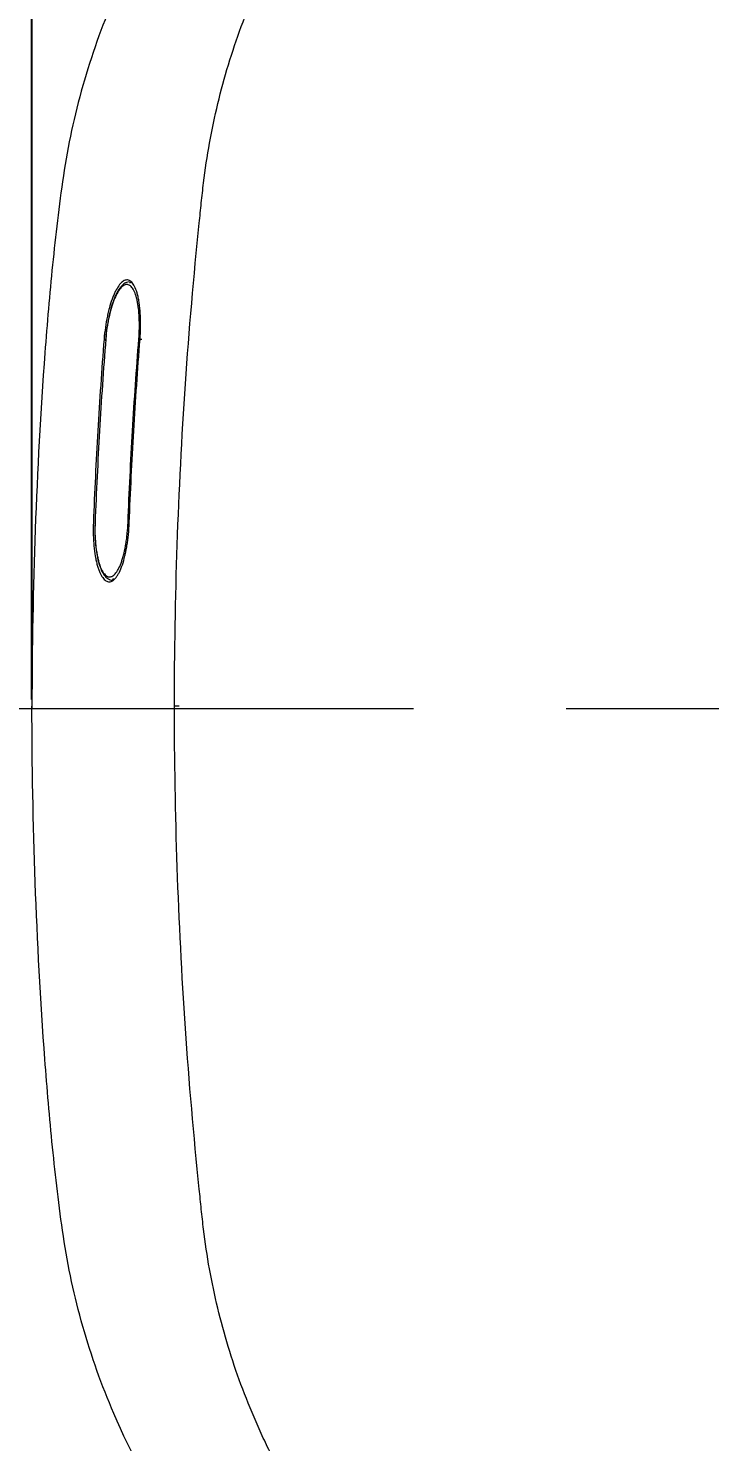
# Model space of a CAD drawing. Extents: x 3571 to 9666, y -561 to 1991.
# Drawn here: x 7049.9 to 7161.9, y 1090.5 to 1321.7 of the extents above; entities that cross this region are included whole.
import ezdxf

# ---------------------------------------------------------------- set-up
doc = ezdxf.new("R2010")
doc.units = 0
doc.header["$LTSCALE"] = 20
doc.header["$MEASUREMENT"] = 0
doc.linetypes.add('CENTER', pattern=[2, 1.25, -0.25, 0.25, -0.25])
doc.layers.get('0').update_dxf_attribs({"linetype": 'CONTINUOUS'})
doc.layers.get('DEFPOINTS').update_dxf_attribs({"linetype": 'CONTINUOUS'})
doc.layers.add('1', color=7, linetype='CONTINUOUS')
doc.styles.get("Standard").update_dxf_attribs({"font": 'NanumGothic.ttf'})
doc.dimstyles.get("Standard").update_dxf_attribs({"dimtxt": 2.7, "dimasz": 2.5, "dimexe": 1.5, "dimexo": 1.5, "dimgap": 1.5, "dimtad": 1, "dimdec": 0, "dimlfac": 10, "dimzin": 0, "dimdsep": 46, "dimtxsty": 'Standard', "dimcen": 0, "dimclrt": 2, "dimadec": 0, "dimazin": 0, "dimtfac": 1, "dimtdec": 0, "dimtmove": 0, "dimatfit": 3, "dimfxl": 0, "dimtolj": 1, "dimtzin": 0, "dimarcsym": 0})

# ---------------------------------------------------------------- blocks, each defined once
blk = doc.blocks.new('*D15')
at = {"color": 3, "lineweight": -2}
for p, q in [((7050.5, 1211.91), (7050.5, 1542.25)), ((7709.36, 1212.37), (7709.36, 1542.25)), ((7070.5, 1537.25), (7689.36, 1537.25))]:
    blk.add_line(p, q, dxfattribs=at)
at = {"color": 3}
for points in [[(7070.5, 1540.58), (7070.5, 1533.91), (7050.5, 1537.25)], [(7689.36, 1540.58), (7689.36, 1533.91), (7709.36, 1537.25)]]:
    blk.add_solid(points, dxfattribs=at)
at = {"layer": 'DEFPOINTS', "color": 0}
for p in [(7709.36, 1537.25), (7050.5, 1210.41), (7709.36, 1210.87)]:
    blk.add_point(p, dxfattribs=at)
at = {"color": 2, "insert": (7379.93, 1563.58), "char_height": 30, "attachment_point": 5}
blk.add_mtext('\\A1;660', dxfattribs=at)

msp = doc.modelspace()

# ---------------------------------------------------------------- linework, layer by layer
at = {"color": 7, "linetype": 'Continuous', "lineweight": 15}
msp.add_line((7062.3, 1270.87), (7062.57, 1270.87), dxfattribs=at)
at = {"color": 7, "linetype": 'Continuous', "lineweight": 15, "flags": 128}
for points in [[(7067.99, 1270.91), (7068.02, 1270.91), (7068.06, 1270.9), (7068.11, 1270.9), (7068.17, 1270.89), (7068.24, 1270.89), (7068.31, 1270.88), (7068.39, 1270.88), (7068.47, 1270.87)], [(7066.37, 1240.88), (7066.34, 1240.88), (7066.29, 1240.89), (7066.25, 1240.89), (7066.22, 1240.89)]]:
    msp.add_lwpolyline(points, dxfattribs=at)
at = {"color": 7, "linetype": 'Continuous', "lineweight": 0}
msp.add_ellipse((7080.31, 1211.01), major_axis=(-29.82, 0), ratio=0.988764, start_param=6.287706, end_param=6.303435, dxfattribs=at)
at = {"color": 7, "linetype": 'Continuous', "lineweight": 15}
for points, knots in [([(7073.83, 1210.87), (7073.83, 1228.47), (7074.43, 1246.04), (7076.23, 1272.36), (7076.98, 1281.13), (7077.99, 1290.97), (7078.11, 1292.07), (7078.28, 1293.71), (7078.34, 1294.26), (7078.46, 1295.35), (7078.52, 1295.9), (7078.85, 1298.63), (7079.18, 1300.8), (7079.96, 1305.13), (7080.41, 1307.28), (7081.44, 1311.55), (7082.02, 1313.68), (7083.95, 1319.98), (7085.47, 1324.09), (7088.11, 1330.12), (7089.06, 1332.11), (7091.05, 1336.01), (7092.1, 1337.92), (7095.39, 1343.53), (7097.79, 1347.12), (7102.98, 1354), (7105.77, 1357.3), (7110.27, 1362), (7111.82, 1363.53), (7114.22, 1365.77), (7115.03, 1366.51), (7116.68, 1367.96), (7117.51, 1368.67), (7121.72, 1372.15), (7125.19, 1374.77), (7132.34, 1379.68), (7136.03, 1381.97), (7143.61, 1386.21), (7147.5, 1388.16), (7151.51, 1389.95)], [0, 0, 0, 0, 0.25, 0.25, 0.375, 0.375, 0.390625, 0.390625, 0.398438, 0.398438, 0.40625, 0.40625, 0.4375, 0.4375, 0.46875, 0.46875, 0.5, 0.5, 0.5625, 0.5625, 0.59375, 0.59375, 0.625, 0.625, 0.6875, 0.6875, 0.75, 0.75, 0.78125, 0.78125, 0.796875, 0.796875, 0.8125, 0.8125, 0.875, 0.875, 0.9375, 0.9375, 1, 1, 1, 1]), ([(7063.89, 1326.6), (7061.93, 1322.03), (7058.49, 1312.43), (7055.87, 1300.04), (7054.65, 1290.25), (7053.58, 1280.63), (7051.35, 1254.22), (7050.53, 1230.08), (7050.49, 1210.88)], [0, 0, 0, 0, 0.125, 0.25, 0.3125, 0.375, 0.5, 1, 1, 1, 1]), ([(7068.19, 1270.87), (7068.24, 1271.53), (7068.27, 1272.17), (7068.29, 1273.12), (7068.29, 1273.43), (7068.28, 1274.06), (7068.27, 1274.37), (7068.23, 1275.26), (7068.19, 1275.83), (7068.09, 1276.63), (7068.05, 1276.89), (7067.97, 1277.39), (7067.92, 1277.62), (7067.82, 1278.07), (7067.76, 1278.28), (7067.64, 1278.67), (7067.58, 1278.86), (7067.38, 1279.37), (7067.23, 1279.66), (7066.92, 1280.12), (7066.75, 1280.3), (7066.4, 1280.52), (7066.21, 1280.58), (7065.93, 1280.57), (7065.83, 1280.55), (7065.64, 1280.48), (7065.54, 1280.43), (7065.25, 1280.24), (7065.05, 1280.05), (7064.66, 1279.57), (7064.47, 1279.28), (7064.19, 1278.77), (7064.1, 1278.58), (7063.92, 1278.19), (7063.83, 1277.98), (7063.56, 1277.31), (7063.4, 1276.83), (7063.18, 1276.05), (7063.1, 1275.78), (7062.97, 1275.22), (7062.9, 1274.93), (7062.71, 1274.04), (7062.61, 1273.44), (7062.43, 1272.18), (7062.35, 1271.53), (7062.3, 1270.87)], [0, 0, 0, 0, 0.0625, 0.0625, 0.09375, 0.09375, 0.125, 0.125, 0.1875, 0.1875, 0.21875, 0.21875, 0.25, 0.25, 0.28125, 0.28125, 0.3125, 0.3125, 0.375, 0.375, 0.4375, 0.4375, 0.5, 0.5, 0.53125, 0.53125, 0.5625, 0.5625, 0.625, 0.625, 0.6875, 0.6875, 0.71875, 0.71875, 0.75, 0.75, 0.8125, 0.8125, 0.84375, 0.84375, 0.875, 0.875, 0.9375, 0.9375, 1, 1, 1, 1]), ([(7066.46, 1280.24), (7066.29, 1280.23), (7065.91, 1280.19), (7065.37, 1279.81), (7064.81, 1279.18), (7064.26, 1278.23), (7063.76, 1277.01), (7063.32, 1275.6), (7062.96, 1274.04), (7062.71, 1272.39), (7062.57, 1271.23), (7062.55, 1270.65), (7062.55, 1270.63)], [0, 0, 0, 0, 0.076309, 0.175431, 0.287699, 0.411611, 0.533306, 0.652422, 0.76911, 0.883395, 0.996247, 1, 1, 1, 1]), ([(7067.99, 1270.91), (7068.04, 1271.51), (7068.07, 1272.11), (7068.09, 1273.28), (7068.08, 1273.85), (7068.03, 1274.95), (7067.99, 1275.47), (7067.9, 1276.2), (7067.86, 1276.44), (7067.78, 1276.89), (7067.74, 1277.11), (7067.6, 1277.73), (7067.49, 1278.09), (7067.25, 1278.72), (7067.11, 1278.99), (7066.82, 1279.41), (7066.67, 1279.57), (7066.43, 1279.72), (7066.34, 1279.76), (7066.17, 1279.81), (7066.09, 1279.82), (7065.83, 1279.81), (7065.65, 1279.75), (7065.38, 1279.57), (7065.29, 1279.5), (7065.11, 1279.33), (7065.02, 1279.24), (7064.75, 1278.91), (7064.58, 1278.64), (7064.23, 1278), (7064.06, 1277.64), (7063.83, 1277.03), (7063.75, 1276.82), (7063.6, 1276.37), (7063.52, 1276.14), (7063.32, 1275.42), (7063.19, 1274.9), (7063.02, 1274.09), (7062.96, 1273.81), (7062.87, 1273.25), (7062.82, 1272.96), (7062.7, 1272.1), (7062.63, 1271.51), (7062.59, 1270.91)], [0, 0, 0, 0, 0.0625, 0.0625, 0.125, 0.125, 0.1875, 0.1875, 0.21875, 0.21875, 0.25, 0.25, 0.3125, 0.3125, 0.375, 0.375, 0.4375, 0.4375, 0.46875, 0.46875, 0.5, 0.5, 0.5625, 0.5625, 0.59375, 0.59375, 0.625, 0.625, 0.6875, 0.6875, 0.75, 0.75, 0.78125, 0.78125, 0.8125, 0.8125, 0.875, 0.875, 0.90625, 0.90625, 0.9375, 0.9375, 1, 1, 1, 1]), ([(7062.3, 1270.87), (7061.91, 1265.88), (7061.57, 1260.88), (7060.99, 1250.88), (7060.74, 1245.88), (7060.55, 1240.87)], [0, 0, 0, 0, 0.5, 0.5, 1, 1, 1, 1]), ([(7062.59, 1270.91), (7062.19, 1265.91), (7061.85, 1260.91), (7061.27, 1250.9), (7061.03, 1245.9), (7060.83, 1240.89)], [0, 0, 0, 0, 0.5, 0.5, 1, 1, 1, 1]), ([(7066.22, 1240.89), (7066.42, 1245.9), (7066.67, 1250.9), (7067.26, 1260.91), (7067.6, 1265.91), (7067.99, 1270.91)], [0, 0, 0, 0, 0.5, 0.5, 1, 1, 1, 1]), ([(7066.42, 1240.87), (7066.62, 1245.88), (7066.87, 1250.88), (7067.46, 1260.88), (7067.8, 1265.88), (7068.19, 1270.87)], [0, 0, 0, 0, 0.5, 0.5, 1, 1, 1, 1]), ([(7060.55, 1240.87), (7060.52, 1240.22), (7060.52, 1239.57), (7060.54, 1238.62), (7060.56, 1238.31), (7060.59, 1237.69), (7060.62, 1237.38), (7060.7, 1236.49), (7060.77, 1235.92), (7060.91, 1235.12), (7060.96, 1234.86), (7061.07, 1234.37), (7061.12, 1234.14), (7061.25, 1233.7), (7061.31, 1233.49), (7061.45, 1233.09), (7061.52, 1232.91), (7061.75, 1232.39), (7061.91, 1232.1), (7062.24, 1231.64), (7062.42, 1231.46), (7062.79, 1231.23), (7062.97, 1231.17), (7063.25, 1231.17), (7063.35, 1231.19), (7063.54, 1231.25), (7063.63, 1231.3), (7063.91, 1231.49), (7064.1, 1231.67), (7064.37, 1232.02), (7064.46, 1232.16), (7064.64, 1232.45), (7064.73, 1232.6), (7064.98, 1233.12), (7065.14, 1233.51), (7065.45, 1234.4), (7065.58, 1234.89), (7065.77, 1235.67), (7065.83, 1235.95), (7065.94, 1236.51), (7066, 1236.8), (7066.14, 1237.69), (7066.22, 1238.3), (7066.35, 1239.56), (7066.4, 1240.22), (7066.42, 1240.87)], [0, 0, 0, 0, 0.0625, 0.0625, 0.09375, 0.09375, 0.125, 0.125, 0.1875, 0.1875, 0.21875, 0.21875, 0.25, 0.25, 0.28125, 0.28125, 0.3125, 0.3125, 0.375, 0.375, 0.4375, 0.4375, 0.5, 0.5, 0.53125, 0.53125, 0.5625, 0.5625, 0.625, 0.625, 0.65625, 0.65625, 0.6875, 0.6875, 0.75, 0.75, 0.8125, 0.8125, 0.84375, 0.84375, 0.875, 0.875, 0.9375, 0.9375, 1, 1, 1, 1]), ([(7060.81, 1240.49), (7060.8, 1240.2), (7060.77, 1239.37), (7060.83, 1238.01), (7060.98, 1236.47), (7061.22, 1235.07), (7061.54, 1233.85), (7061.95, 1232.83), (7062.43, 1232.08), (7062.98, 1231.64), (7063.45, 1231.43), (7063.68, 1231.48), (7063.71, 1231.49)], [0, 0, 0, 0, 0.059466, 0.175188, 0.291858, 0.409287, 0.528697, 0.650223, 0.776177, 0.885947, 0.984339, 1, 1, 1, 1]), ([(7060.83, 1240.89), (7060.81, 1240.29), (7060.8, 1239.69), (7060.83, 1238.52), (7060.86, 1237.96), (7060.94, 1237.13), (7060.97, 1236.86), (7061.04, 1236.34), (7061.08, 1236.09), (7061.16, 1235.61), (7061.21, 1235.38), (7061.3, 1234.93), (7061.36, 1234.71), (7061.53, 1234.09), (7061.65, 1233.73), (7061.86, 1233.26), (7061.93, 1233.12), (7062.08, 1232.85), (7062.15, 1232.73), (7062.39, 1232.41), (7062.55, 1232.25), (7062.88, 1232.03), (7063.05, 1231.98), (7063.4, 1231.99), (7063.57, 1232.04), (7063.83, 1232.21), (7063.92, 1232.28), (7064.09, 1232.45), (7064.17, 1232.54), (7064.42, 1232.87), (7064.58, 1233.13), (7064.9, 1233.77), (7065.05, 1234.13), (7065.25, 1234.74), (7065.32, 1234.96), (7065.45, 1235.4), (7065.51, 1235.64), (7065.69, 1236.37), (7065.79, 1236.88), (7065.92, 1237.69), (7065.97, 1237.97), (7066.04, 1238.54), (7066.07, 1238.83), (7066.16, 1239.7), (7066.2, 1240.29), (7066.22, 1240.89)], [0, 0, 0, 0, 0.0625, 0.0625, 0.125, 0.125, 0.15625, 0.15625, 0.1875, 0.1875, 0.21875, 0.21875, 0.25, 0.25, 0.3125, 0.3125, 0.34375, 0.34375, 0.375, 0.375, 0.4375, 0.4375, 0.5, 0.5, 0.5625, 0.5625, 0.59375, 0.59375, 0.625, 0.625, 0.6875, 0.6875, 0.75, 0.75, 0.78125, 0.78125, 0.8125, 0.8125, 0.875, 0.875, 0.90625, 0.90625, 0.9375, 0.9375, 1, 1, 1, 1]), ([(7063.89, 1095.14), (7061.93, 1099.71), (7058.49, 1109.31), (7055.87, 1121.7), (7054.65, 1131.49), (7053.58, 1141.11), (7051.35, 1167.52), (7050.53, 1191.66), (7050.49, 1210.86)], [0, 0, 0, 0, 0.125, 0.25, 0.3125, 0.375, 0.5, 1, 1, 1, 1]), ([(7151.51, 1031.79), (7147.5, 1033.58), (7143.61, 1035.53), (7136.04, 1039.77), (7132.37, 1042.05), (7125.26, 1046.92), (7121.81, 1049.52), (7116.8, 1053.66), (7115.17, 1055.09), (7111.97, 1058.06), (7110.41, 1059.59), (7108.13, 1061.98), (7107.37, 1062.79), (7105.9, 1064.42), (7105.18, 1065.24), (7103.05, 1067.75), (7101.69, 1069.45), (7097.75, 1074.67), (7095.34, 1078.29), (7092.04, 1083.93), (7090.99, 1085.85), (7089.5, 1088.78), (7089.01, 1089.76), (7088.07, 1091.75), (7087.62, 1092.76), (7085.41, 1097.81), (7083.89, 1101.91), (7081.36, 1110.25), (7080.34, 1114.49), (7079.18, 1120.93), (7078.85, 1123.1), (7078.52, 1125.82), (7078.46, 1126.37), (7078.34, 1127.47), (7078.28, 1128.01), (7078.11, 1129.65), (7077.99, 1130.75), (7076.98, 1140.6), (7076.23, 1149.36), (7074.43, 1175.68), (7073.83, 1193.26), (7073.83, 1210.87)], [0, 0, 0, 0, 0.0625, 0.0625, 0.125, 0.125, 0.1875, 0.1875, 0.21875, 0.21875, 0.25, 0.25, 0.265625, 0.265625, 0.28125, 0.28125, 0.3125, 0.3125, 0.375, 0.375, 0.40625, 0.40625, 0.421875, 0.421875, 0.4375, 0.4375, 0.5, 0.5, 0.5625, 0.5625, 0.59375, 0.59375, 0.601563, 0.601563, 0.609375, 0.609375, 0.625, 0.625, 0.75, 0.75, 1, 1, 1, 1]), ([(7074.58, 1210.87), (7074.41, 1210.87), (7074.25, 1210.87), (7073.99, 1210.87), (7073.89, 1210.87), (7073.83, 1210.87)], [0, 0, 0, 0, 0.5, 0.5, 1, 1, 1, 1]), ([(7204.65, 1014.44), (7201.21, 1014.67), (7194.33, 1015.15), (7183.97, 1015.87), (7173.39, 1016.89), (7152.26, 1020.45), (7128.2, 1029.11), (7103.9, 1044.43), (7081.92, 1063.26), (7069.52, 1081.97), (7063.89, 1095.14)], [0, 0, 0, 0, 0.0625, 0.125, 0.1875, 0.25, 0.5, 0.625, 0.75, 1, 1, 1, 1])]:
    msp.add_open_spline(points, degree=3, knots=knots, dxfattribs=at)
for points in [[(7066.47, 1280.14), (7066.79, 1280.21)], [(7063.9, 1231.64), (7063.7, 1231.59)]]:
    msp.add_open_spline(points, degree=1, dxfattribs=at)
at = {"layer": '1', "color": 1, "linetype": 'CENTER', "lineweight": 0, "ltscale": 5}
msp.add_line((7712.96, 1210.41, 0), (7037.2, 1210.41, 0), dxfattribs=at)

# ---------------------------------------------------------------- dimensions: what is measured, and where the dimension line sits
dim = msp.add_linear_dim(base=(7709.36, 1537.25), p1=(7050.5, 1210.41), p2=(7709.36, 1210.87), text='660', dimstyle='Standard', override={"dimtxt": 30, "dimasz": 20, "dimexe": 5, "dimgap": 10, "dimlfac": 1, "dimzin": 12, "dimclrd": 3, "dimclre": 3, "dimazin": 2, "dimarcsym": 1})
dim.commit()
dim.dimension.update_dxf_attribs({"geometry": '*D15', "text_midpoint": (7379.93, 1537.25), "dimtype": 160})

doc.saveas('drawing.dxf')
